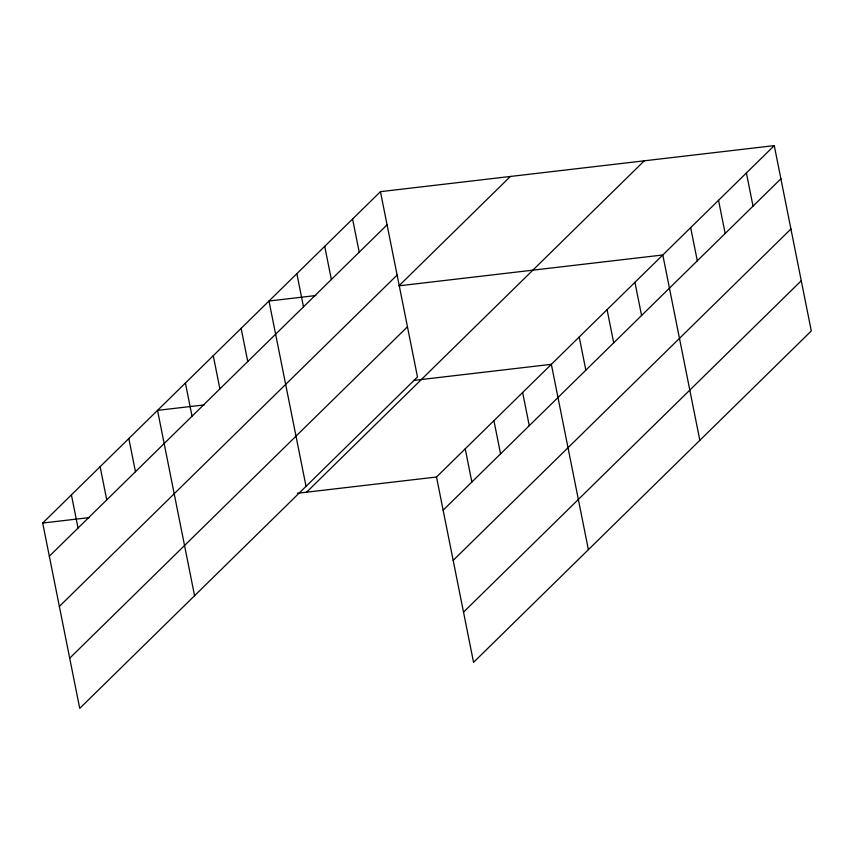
<?xml version="1.0" encoding="UTF-8"?>
<svg xmlns="http://www.w3.org/2000/svg" width="854" height="854" viewBox="0 0 854 854"><rect width="100%" height="100%" fill="white"/><g stroke="black" fill="none" stroke-linecap="round" stroke-linejoin="round"><path stroke-width="1.28" d="M380.446 191.659L417.489 376.998L79.732 708.382L42.7 523.043L380.446 191.659L774.268 145.618L811.3 330.957L473.554 662.341L436.511 477.002L774.268 145.618M49.329 556.221L387.075 224.837M59.364 606.436L397.11 275.052M510.404 176.458L398.946 285.823L662.811 254.972L699.842 440.312M69.697 658.178L407.454 326.794M306.554 492.192L644.3 160.808M443.151 510.18L780.898 178.796M453.175 560.395L790.932 229.011M463.519 612.126L801.265 280.742M315.777 295.548L268.989 301.014L306.031 486.364M204.319 404.903L157.531 410.368L194.573 595.718M413.517 380.446L551.353 364.327L588.385 549.677M42.7 523.043L89.489 517.567M297.363 493.27L436.511 477.002M746.396 172.956L753.036 206.134M718.534 200.295L725.163 233.473M690.672 227.634L697.302 260.812M634.938 282.311L641.578 315.5M607.077 309.65L613.706 342.838M579.215 336.988L585.844 370.177M522.637 392.498L529.277 425.676M493.932 420.659L500.561 453.848M465.227 448.83L471.856 482.019M352.585 218.998L359.214 252.186M324.723 246.336L331.352 279.525M296.861 273.675L303.49 306.864M241.127 328.352L247.756 361.541M213.265 355.691L219.894 388.88M185.403 383.03L192.033 416.218M128.826 438.54L135.455 471.728M100.121 466.7L106.75 499.889M71.405 494.872L78.045 528.06"/></g></svg>
